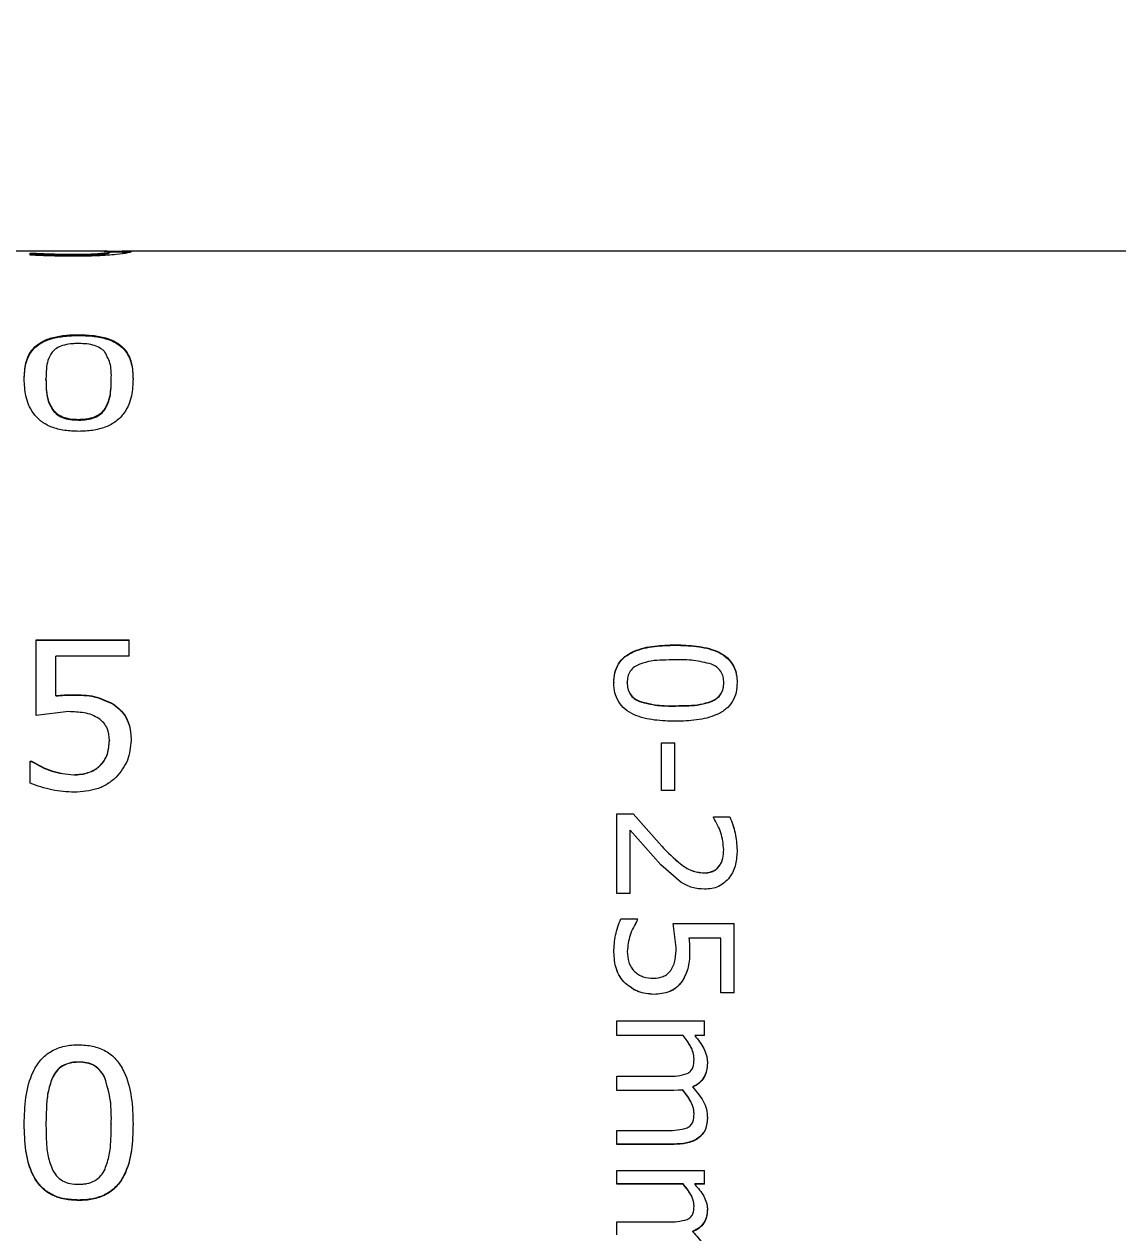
# Model space of a CAD drawing. Header units: millimetres. Extents: x 2 to 278, y 1 to 215.
# Drawn here: x 226.12 to 233.23, y 116.64 to 124.48 of the extents above; entities that cross this region are included whole.
import ezdxf

# ---------------------------------------------------------------- set-up
doc = ezdxf.new("R2010")
doc.units = ezdxf.units.MM
doc.styles.add('SLDTEXTSTYLE0', font='TXT', dxfattribs={"width": 0.75})
doc.dimstyles.new('SLDDIMSTYLE0', dxfattribs={"dimtxt": 2.116667, "dimasz": 3.175, "dimexe": 0, "dimexo": 0.0625, "dimgap": 0.529167, "dimtad": 0, "dimtih": 1, "dimtoh": 1, "dimdec": 1, "dimlfac": 2, "dimrnd": 1e-09, "dimzin": 12, "dimdsep": 46, "dimtxsty": 'SLDTEXTSTYLE0', "dimsah": 1, "dimcen": 0.09, "dimadec": 0, "dimazin": 3, "dimtfac": 1, "dimtdec": 1, "dimtofl": 0, "dimtmove": 0, "dimatfit": 3, "dimfxl": 1, "dimfrac": 2, "dimtolj": 1, "dimtzin": 12, "dimarcsym": 0})
doc.dimstyles.new('SLDDIMSTYLE1', dxfattribs={"dimtxt": 2.116667, "dimasz": 3.175, "dimexe": 0, "dimexo": 0.0625, "dimgap": 0.529167, "dimtad": 0, "dimtih": 1, "dimtoh": 1, "dimdec": 1, "dimlfac": 2, "dimrnd": 1e-09, "dimzin": 12, "dimdsep": 46, "dimtxsty": 'SLDTEXTSTYLE0', "dimsah": 1, "dimcen": 0.09, "dimadec": 0, "dimazin": 3, "dimtfac": 1, "dimtdec": 1, "dimtmove": 0, "dimatfit": 0, "dimfxl": 1, "dimfrac": 2, "dimtolj": 1, "dimtzin": 12, "dimarcsym": 0})

# ---------------------------------------------------------------- blocks, each defined once
blk = doc.blocks.new('_D_1')
at = {"color": 7, "linetype": 'Continuous', "lineweight": 0}
for p, q in [((250.9921, 111.8435), (250.9921, 118.1935)), ((227.9245, 111.8435), (252.7701, 111.8435)), ((247.1135, 108.4684), (246.4697, 108.4684)), ((246.4697, 108.4684), (246.4697, 105.1052)), ((254.8707, 108.4684), (255.5145, 108.4684)), ((255.5145, 108.4684), (255.5145, 105.1052)), ((246.4697, 105.1052), (247.1135, 105.1052)), ((255.5145, 105.1052), (254.8707, 105.1052)), ((221.9083, 105.0933), (225.912, 105.0933)), ((228.452, 105.0933), (230.2732, 105.0933)), ((232.8132, 105.0933), (252.7701, 105.0933)), ((250.9921, 105.0933), (250.9921, 98.7433))]:
    blk.add_line(p, q, dxfattribs=at)
at = {"color": 7, "linetype": 'Continuous', "lineweight": 18}
for points in [[(250.9921, 111.8435), (251.5001, 115.0185), (250.4841, 115.0185)], [(250.9921, 105.0933), (250.4841, 101.9183), (251.5001, 101.9183)]]:
    blk.add_solid(points, dxfattribs=at)
at = {"color": 7, "linetype": 'Continuous', "lineweight": 18, "char_height": 2.11667, "attachment_point": 1, "style": 'SLDTEXTSTYLE0'}
for s, insert in [('13.5mm', (245.6103, 111.6261)), ('0.53in', (247.1135, 107.8338))]:
    blk.add_mtext(s, dxfattribs=dict(at, insert=insert))
blk = doc.blocks.new('_D_4')
at = {"color": 7, "linetype": 'Continuous', "lineweight": 0}
for p, q in [((214.6821, 140.4249), (214.0383, 140.4249)), ((214.0383, 140.4249), (214.0383, 137.0618)), ((222.4393, 140.4249), (223.0831, 140.4249)), ((223.0831, 140.4249), (223.0831, 137.0618)), ((190.0786, 132.945), (190.0786, 140.2509)), ((247.0428, 121.9736), (247.0428, 140.2509)), ((190.0786, 138.4729), (211.5012, 138.4729)), ((247.0428, 138.4729), (225.6201, 138.4729)), ((214.0383, 137.0618), (214.6821, 137.0618)), ((223.0831, 137.0618), (222.4393, 137.0618)), ((190.0786, 125.3633), (190.0786, 130.405))]:
    blk.add_line(p, q, dxfattribs=at)
at = {"color": 7, "linetype": 'Continuous', "lineweight": 18}
for points in [[(190.0786, 138.4729), (193.2536, 137.9649), (193.2536, 138.9809)], [(247.0428, 138.4729), (243.8678, 138.9809), (243.8678, 137.9649)]]:
    blk.add_solid(points, dxfattribs=at)
at = {"color": 7, "linetype": 'Continuous', "lineweight": 18, "char_height": 2.11667, "attachment_point": 1, "style": 'SLDTEXTSTYLE0'}
for s, insert in [('113.9mm', (212.3969, 143.5826)), ('4.49in', (214.6821, 139.7903)), ('NOMINAL', (211.9304, 135.9979))]:
    blk.add_mtext(s, dxfattribs=dict(at, insert=insert))

msp = doc.modelspace()

# ---------------------------------------------------------------- linework, layer by layer
at = {"color": 7, "linetype": 'Continuous', "lineweight": 18}
for p, q in [((226.2001, 123.011), (225.8143, 123.011)), ((226.1616, 122.9982), (226.171, 122.9982)), ((226.1616, 122.9845), (226.1616, 122.9982)), ((226.171, 122.9982), (226.171, 122.9919)), ((226.2001, 123.0109), (226.2001, 123.011)), ((226.4099, 123.011), (226.2001, 123.0109)), ((226.43, 123.011), (226.396, 123.011)), ((226.6433, 123.0102), (226.7023, 123.0107)), ((226.7585, 123.0047), (226.6682, 123.0047)), ((226.676, 123.0066), (226.676, 123.0003)), ((233.9136, 123.011), (226.7585, 123.011)), ((226.1616, 122.9919), (226.171, 122.9919)), ((226.4447, 122.9903), (226.4447, 122.984)), ((226.6163, 122.996), (226.6163, 122.9896)), ((226.4766, 122.468), (226.4766, 122.4625)), ((226.2644, 122.1753), (226.2644, 122.1804)), ((226.6888, 122.176), (226.6888, 122.1811)), ((226.8303, 122.1811), (226.8303, 122.176)), ((226.3038, 121.9855), (226.3038, 121.9903)), ((226.6481, 121.984), (226.6481, 121.9889)), ((226.4766, 121.9137), (226.4766, 121.9184)), ((226.2001, 120.4873), (226.8046, 120.4873)), ((226.2001, 119.9955), (226.2001, 120.4873)), ((226.8046, 120.3814), (226.8046, 120.4873)), ((226.2001, 120.4846), (226.8046, 120.4846)), ((230.3521, 120.4539), (230.3521, 120.4514)), ((226.3287, 120.1245), (226.3287, 120.3814)), ((226.8046, 120.3814), (226.3287, 120.3814)), ((229.9523, 120.2086), (229.9523, 120.2064)), ((230.0391, 120.2064), (230.0391, 120.2086)), ((230.666, 120.2064), (230.666, 120.2086)), ((230.7528, 120.2086), (230.7528, 120.2064)), ((226.3287, 120.1245), (226.3287, 120.1224)), ((226.4425, 120.1296), (226.4425, 120.1275)), ((226.4099, 120.02), (226.2001, 119.9955)), ((226.7023, 120.0694), (226.7023, 120.0674)), ((230.1197, 120.0855), (230.1197, 120.0876)), ((230.353, 120.0566), (230.353, 120.0586)), ((230.5863, 120.0859), (230.5863, 120.088)), ((226.676, 119.8324), (226.676, 119.8308)), ((226.8175, 119.8334), (226.8175, 119.8317)), ((230.2609, 119.8185), (230.3477, 119.8185)), ((230.2609, 119.5084), (230.2609, 119.8185)), ((230.2609, 119.8168), (230.3477, 119.8168)), ((230.3477, 119.5084), (230.3477, 119.8185)), ((226.1616, 119.6981), (226.171, 119.6981)), ((226.1616, 119.5559), (226.1616, 119.6981)), ((226.1616, 119.6966), (226.171, 119.6966)), ((226.171, 119.6981), (226.171, 119.6966)), ((226.6163, 119.6709), (226.6163, 119.6695)), ((226.4447, 119.6104), (226.4447, 119.609)), ((230.3477, 119.5084), (230.2609, 119.5084)), ((229.9716, 119.3564), (230.0777, 119.3564)), ((229.9716, 118.8381), (229.9716, 119.3564)), ((229.9716, 119.3554), (230.0777, 119.3554)), ((230.0777, 119.3564), (230.2633, 119.1463)), ((230.0777, 119.3564), (230.0777, 119.3554)), ((230.0777, 119.3554), (230.2633, 119.1456)), ((230.5985, 119.3373), (230.7055, 119.3373)), ((230.5985, 119.3321), (230.5985, 119.3373)), ((230.5985, 119.3363), (230.7055, 119.3363)), ((230.7055, 119.3373), (230.7055, 119.3363)), ((230.0584, 118.8381), (230.0584, 119.2497)), ((230.2572, 119.025), (230.0584, 119.2497)), ((230.2633, 119.1463), (230.2633, 119.1456)), ((230.666, 119.1235), (230.666, 119.1228)), ((230.7528, 119.1209), (230.7528, 119.1203)), ((230.3884, 118.9113), (230.2572, 119.025)), ((230.5384, 118.973), (230.5384, 118.9726)), ((230.0584, 118.8381), (229.9716, 118.8381)), ((229.9973, 118.6742), (230.1066, 118.6742)), ((230.1066, 118.6671), (230.1066, 118.6742)), ((230.3574, 118.4883), (230.3381, 118.6453)), ((230.3381, 118.6452), (230.7336, 118.6452)), ((230.3574, 118.488), (230.3381, 118.6452)), ((230.7336, 118.193), (230.7336, 118.6452)), ((230.6467, 118.549), (230.4401, 118.549)), ((230.4401, 118.5488), (230.4401, 118.549)), ((230.6467, 118.5488), (230.4401, 118.5488)), ((230.6467, 118.5488), (230.6467, 118.549)), ((230.6467, 118.193), (230.6467, 118.5488)), ((229.9523, 118.4583), (229.9523, 118.4587)), ((230.0391, 118.4619), (230.0391, 118.4623)), ((230.3574, 118.488), (230.3574, 118.4883)), ((230.4442, 118.4636), (230.4442, 118.4639)), ((230.0269, 118.255), (230.0269, 118.2557)), ((230.3964, 118.2693), (230.3964, 118.2699)), ((230.2113, 118.1834), (230.2113, 118.1842)), ((230.7336, 118.1937), (230.6467, 118.1937)), ((230.7336, 118.193), (230.6467, 118.193)), ((229.9716, 118.0115), (230.5406, 118.0115)), ((229.9716, 117.9164), (229.9716, 118.0115)), ((230.5406, 117.9164), (230.5406, 118.0115)), ((230.4032, 117.9176), (229.9716, 117.9176)), ((230.4032, 117.9164), (229.9716, 117.9164)), ((230.4032, 117.9164), (230.4032, 117.9176)), ((230.5406, 117.9176), (230.4775, 117.9176)), ((230.4775, 117.9164), (230.4775, 117.9176)), ((230.5406, 117.9164), (230.4775, 117.9164)), ((226.4766, 117.7448), (226.4766, 117.7434)), ((230.4731, 117.7629), (230.4731, 117.7643)), ((230.5599, 117.7362), (230.5599, 117.7376)), ((226.3046, 117.6404), (226.3046, 117.6388)), ((226.6474, 117.6415), (226.6474, 117.64)), ((229.9716, 117.6524), (230.3007, 117.6524)), ((229.9716, 117.5591), (229.9716, 117.6524)), ((230.4642, 117.5822), (230.4642, 117.5839)), ((230.3417, 117.5608), (229.9716, 117.5608)), ((230.3417, 117.5591), (229.9716, 117.5591)), ((230.4006, 117.5642), (230.3417, 117.5608)), ((230.4006, 117.5626), (230.3417, 117.5591)), ((230.3417, 117.5591), (230.3417, 117.5608)), ((230.4006, 117.5626), (230.4006, 117.5642)), ((230.4731, 117.4088), (230.4731, 117.4107)), ((230.5599, 117.3826), (230.5599, 117.3845)), ((226.2644, 117.3421), (226.2644, 117.3401)), ((226.6888, 117.3433), (226.6888, 117.3413)), ((226.8303, 117.3413), (226.8303, 117.3433)), ((229.9716, 117.3009), (230.3007, 117.3009)), ((229.9716, 117.2099), (229.9716, 117.3009)), ((230.3432, 117.2121), (229.9716, 117.2121)), ((230.3432, 117.2099), (229.9716, 117.2099)), ((230.3432, 117.2099), (230.3432, 117.2121)), ((229.9716, 117.0392), (230.5406, 117.0392)), ((229.9716, 116.9505), (229.9716, 117.0392)), ((230.5406, 116.9505), (230.5406, 117.0392)), ((230.4032, 116.9531), (229.9716, 116.9531)), ((230.4032, 116.9505), (230.4032, 116.9531)), ((230.5406, 116.9531), (230.4775, 116.9531)), ((230.4775, 116.9505), (230.4775, 116.9531)), ((230.4032, 116.9505), (229.9716, 116.9505)), ((230.5406, 116.9505), (230.4775, 116.9505)), ((226.4766, 116.8455), (226.4766, 116.8482)), ((230.4731, 116.8084), (230.4731, 116.8112)), ((230.5599, 116.7838), (230.5599, 116.7866)), ((229.9716, 116.707), (230.3007, 116.707)), ((229.9716, 116.6218), (229.9716, 116.707)), ((230.4642, 116.6429), (230.4642, 116.6459))]:
    msp.add_line(p, q, dxfattribs=at)
for points, knots in [([(226.171, 122.9982), (226.2135, 122.9961), (226.2984, 122.992), (226.396, 122.9909), (226.4447, 122.9903)], [0, 0, 0, 0, 0.500486, 1, 1, 1, 1]), ([(226.6083, 123.0108), (226.5935, 123.0108), (226.5641, 123.011), (226.5029, 123.011), (226.4578, 123.011), (226.43, 123.011)], [0, 0, 0, 0, 0.276708, 0.553755, 1, 1, 1, 1]), ([(226.676, 123.0066), (226.6738, 123.0078), (226.6706, 123.0094), (226.6411, 123.0104), (226.6192, 123.0106), (226.6083, 123.0108)], [0, 0, 0, 0, 0.499125, 0.74964, 1, 1, 1, 1]), ([(226.6163, 122.996), (226.6262, 122.9969), (226.646, 122.9988), (226.671, 123.0028), (226.674, 123.0051), (226.676, 123.0066)], [0, 0, 0, 0, 0.2501719, 0.5004723, 1, 1, 1, 1]), ([(226.6163, 122.9896), (226.6262, 122.9906), (226.646, 122.9924), (226.671, 122.9964), (226.674, 122.9988), (226.676, 123.0003)], [0, 0, 0, 0, 0.250257, 0.500566, 1, 1, 1, 1]), ([(226.7023, 123.0107), (226.7208, 123.0108), (226.7577, 123.0111), (226.7955, 123.0109), (226.8111, 123.0097), (226.8168, 123.0082), (226.8172, 123.0072), (226.8175, 123.0067)], [0, 0, 0, 0, 0.249801, 0.499609, 0.749505, 0.874729, 1, 1, 1, 1]), ([(226.8175, 123.0067), (226.8134, 123.0042), (226.8053, 122.9993), (226.7493, 122.9922), (226.7214, 122.9887)], [0, 0, 0, 0, 0.500453, 1, 1, 1, 1]), ([(226.7585, 123.0046), (226.7713, 123.0046), (226.7946, 123.0046), (226.8032, 123.0037), (226.8071, 123.0033)], [0, 0, 0, 0, 0.545058, 1, 1, 1, 1]), ([(226.4495, 122.9775), (226.4002, 122.9778), (226.3011, 122.9785), (226.2083, 122.9825), (226.1616, 122.9845)], [0, 0, 0, 0, 0.497226, 1, 1, 1, 1]), ([(226.171, 122.9919), (226.2135, 122.9898), (226.2984, 122.9857), (226.396, 122.9846), (226.4447, 122.984)], [0, 0, 0, 0, 0.5004259, 1, 1, 1, 1]), ([(226.4447, 122.9903), (226.476, 122.9906), (226.5231, 122.9909), (226.5734, 122.993), (226.5992, 122.9946), (226.6106, 122.9955), (226.6163, 122.996)], [0, 0, 0, 0, 0.499447, 0.749427, 0.8746869, 1, 1, 1, 1]), ([(226.4447, 122.984), (226.476, 122.9842), (226.5231, 122.9846), (226.5734, 122.9867), (226.5992, 122.9883), (226.6106, 122.9892), (226.6163, 122.9896)], [0, 0, 0, 0, 0.49954, 0.749513, 0.874741, 1, 1, 1, 1]), ([(226.7214, 122.9887), (226.7026, 122.987), (226.6649, 122.9836), (226.5739, 122.9786), (226.4992, 122.9779), (226.4495, 122.9775)], [0, 0, 0, 0, 0.250276, 0.500633, 1, 1, 1, 1]), ([(226.123, 122.1804), (226.1247, 122.2157), (226.1282, 122.286), (226.1643, 122.3663), (226.2275, 122.4202), (226.2987, 122.4499), (226.371, 122.4627), (226.431, 122.4675), (226.4614, 122.4678), (226.4766, 122.468)], [0, 0, 0, 0, 0.250459, 0.50023, 0.625184, 0.749909, 0.874716, 0.937346, 1, 1, 1, 1]), ([(226.123, 122.1753), (226.1247, 122.2105), (226.1282, 122.2808), (226.1644, 122.3609), (226.2275, 122.4147), (226.2987, 122.4443), (226.371, 122.4572), (226.431, 122.4619), (226.4614, 122.4623), (226.4766, 122.4625)], [0, 0, 0, 0, 0.250327, 0.499992, 0.624932, 0.749699, 0.874601, 0.937287, 1, 1, 1, 1]), ([(226.4766, 122.468), (226.507, 122.4673), (226.5677, 122.4658), (226.6531, 122.4502), (226.7243, 122.4209), (226.788, 122.3673), (226.825, 122.2866), (226.8285, 122.2163), (226.8303, 122.1811)], [0, 0, 0, 0, 0.125108, 0.249996, 0.368839, 0.499677, 0.749515, 1, 1, 1, 1]), ([(226.4766, 122.4625), (226.507, 122.4617), (226.5677, 122.4603), (226.6531, 122.4447), (226.7242, 122.4154), (226.788, 122.3619), (226.825, 122.2813), (226.8285, 122.2111), (226.8303, 122.176)], [0, 0, 0, 0, 0.125223, 0.250206, 0.369104, 0.499915, 0.749647, 1, 1, 1, 1]), ([(226.4766, 122.4105), (226.4676, 122.4104), (226.4496, 122.4101), (226.4139, 122.4073), (226.3712, 122.3989), (226.3298, 122.38), (226.313, 122.3631), (226.3046, 122.3546)], [0, 0, 0, 0, 0.125362, 0.250643, 0.500339, 0.749896, 1, 1, 1, 1]), ([(226.6474, 122.3553), (226.6435, 122.3595), (226.6355, 122.368), (226.6151, 122.3834), (226.5815, 122.3992), (226.5304, 122.4093), (226.4946, 122.4101), (226.4766, 122.4105)], [0, 0, 0, 0, 0.125334, 0.250583, 0.500113, 0.749751, 1, 1, 1, 1]), ([(226.3046, 122.3546), (226.2942, 122.3371), (226.2734, 122.3024), (226.2668, 122.2435), (226.2652, 122.2021), (226.2644, 122.1804)], [0, 0, 0, 0, 0.325118, 0.645265, 1, 1, 1, 1]), ([(226.6888, 122.1811), (226.6892, 122.2119), (226.69, 122.2734), (226.6616, 122.328), (226.6474, 122.3553)], [0, 0, 0, 0, 0.501161, 1, 1, 1, 1]), ([(226.4766, 121.8403), (226.4462, 121.8414), (226.3855, 121.8435), (226.2986, 121.8654), (226.2272, 121.9053), (226.1643, 121.9751), (226.1281, 122.0713), (226.1247, 122.144), (226.123, 122.1804)], [0, 0, 0, 0, 0.125107, 0.249982, 0.374728, 0.499704, 0.749513, 1, 1, 1, 1]), ([(226.2644, 122.1804), (226.2649, 122.1598), (226.2659, 122.1182), (226.2712, 122.0534), (226.2931, 122.0111), (226.3038, 121.9903)], [0, 0, 0, 0, 0.333816, 0.673041, 1, 1, 1, 1]), ([(226.2644, 122.1753), (226.2649, 122.1547), (226.2659, 122.1131), (226.2712, 122.0485), (226.2931, 122.0062), (226.3038, 121.9855)], [0, 0, 0, 0, 0.333803, 0.673018, 1, 1, 1, 1]), ([(226.8303, 122.1811), (226.8286, 122.1447), (226.8251, 122.072), (226.7894, 121.9747), (226.7253, 121.9053), (226.6537, 121.8655), (226.5824, 121.8477), (226.5223, 121.8411), (226.4919, 121.8406), (226.4766, 121.8403)], [0, 0, 0, 0, 0.250434, 0.500188, 0.629668, 0.749901, 0.874732, 0.937353, 1, 1, 1, 1]), ([(226.6481, 121.9889), (226.6588, 122.0098), (226.68, 122.0512), (226.6868, 122.1167), (226.6881, 122.1588), (226.6888, 122.1811)], [0, 0, 0, 0, 0.325852, 0.643345, 1, 1, 1, 1]), ([(226.6481, 121.984), (226.6588, 122.005), (226.68, 122.0463), (226.6868, 122.1116), (226.6881, 122.1537), (226.6888, 122.176)], [0, 0, 0, 0, 0.325883, 0.64339, 1, 1, 1, 1]), ([(226.3038, 121.9903), (226.312, 121.9797), (226.3282, 121.9584), (226.3697, 121.9335), (226.4218, 121.92), (226.4583, 121.919), (226.4766, 121.9184)], [0, 0, 0, 0, 0.250221, 0.499886, 0.749549, 1, 1, 1, 1]), ([(226.3038, 121.9855), (226.312, 121.9748), (226.3282, 121.9535), (226.3697, 121.9287), (226.4218, 121.9153), (226.4583, 121.9142), (226.4766, 121.9137)], [0, 0, 0, 0, 0.250068, 0.499692, 0.749428, 1, 1, 1, 1]), ([(226.4766, 121.9184), (226.4857, 121.9186), (226.5037, 121.9189), (226.5393, 121.9226), (226.582, 121.9333), (226.6236, 121.9575), (226.6399, 121.9784), (226.6481, 121.9889)], [0, 0, 0, 0, 0.1253851, 0.2506912, 0.5004734, 0.7499893, 1, 1, 1, 1]), ([(226.4766, 121.9137), (226.4857, 121.9138), (226.5037, 121.9141), (226.5393, 121.9178), (226.582, 121.9285), (226.6236, 121.9527), (226.6399, 121.9736), (226.6481, 121.984)], [0, 0, 0, 0, 0.125446, 0.250809, 0.500664, 0.75014, 1, 1, 1, 1]), ([(229.9523, 120.2086), (229.9534, 120.2299), (229.9558, 120.2725), (229.9795, 120.3321), (230.0235, 120.3815), (230.1021, 120.4255), (230.2156, 120.4504), (230.3066, 120.4528), (230.3521, 120.4539)], [0, 0, 0, 0, 0.125111, 0.249993, 0.36919, 0.499633, 0.749486, 1, 1, 1, 1]), ([(229.9523, 120.2064), (229.9534, 120.2276), (229.9558, 120.2702), (229.9795, 120.3297), (230.0235, 120.379), (230.1022, 120.423), (230.2156, 120.4478), (230.3066, 120.4502), (230.3521, 120.4514)], [0, 0, 0, 0, 0.124995, 0.249783, 0.368955, 0.499395, 0.749354, 1, 1, 1, 1]), ([(230.3521, 120.4539), (230.3977, 120.4527), (230.4887, 120.4503), (230.6013, 120.4256), (230.6801, 120.3821), (230.7249, 120.3329), (230.7446, 120.2826), (230.752, 120.2406), (230.7526, 120.2193), (230.7528, 120.2086)], [0, 0, 0, 0, 0.250468, 0.500246, 0.625197, 0.749918, 0.874721, 0.937349, 1, 1, 1, 1]), ([(230.3521, 120.4514), (230.3977, 120.4502), (230.4887, 120.4478), (230.6012, 120.4231), (230.6801, 120.3797), (230.7249, 120.3305), (230.7446, 120.2802), (230.752, 120.2383), (230.7526, 120.217), (230.7528, 120.2064)], [0, 0, 0, 0, 0.250599, 0.500484, 0.625448, 0.750127, 0.874836, 0.937407, 1, 1, 1, 1]), ([(230.1214, 120.3293), (230.109, 120.3236), (230.0844, 120.3123), (230.0561, 120.2834), (230.0409, 120.2471), (230.0397, 120.2214), (230.0391, 120.2086)], [0, 0, 0, 0, 0.250222, 0.499889, 0.749552, 1, 1, 1, 1]), ([(230.3521, 120.3565), (230.3245, 120.3561), (230.2721, 120.3553), (230.1937, 120.3515), (230.1457, 120.3367), (230.1214, 120.3293)], [0, 0, 0, 0, 0.354373, 0.673041, 1, 1, 1, 1]), ([(230.5854, 120.3287), (230.5473, 120.3381), (230.4708, 120.3569), (230.3917, 120.3567), (230.3521, 120.3565)], [0, 0, 0, 0, 0.4989, 1, 1, 1, 1]), ([(230.666, 120.2086), (230.6654, 120.2213), (230.6641, 120.2466), (230.649, 120.2824), (230.6214, 120.3111), (230.5974, 120.3228), (230.5854, 120.3287)], [0, 0, 0, 0, 0.250382, 0.500195, 0.749819, 1, 1, 1, 1]), ([(230.353, 119.9575), (230.3074, 119.9587), (230.2164, 119.9612), (230.1028, 119.9869), (230.0241, 120.0326), (229.9799, 120.0836), (229.9603, 120.1341), (229.9531, 120.1765), (229.9526, 120.1979), (229.9523, 120.2086)], [0, 0, 0, 0, 0.250444, 0.500204, 0.629673, 0.74991, 0.874737, 0.937355, 1, 1, 1, 1]), ([(230.0391, 120.2086), (230.0397, 120.1959), (230.041, 120.1705), (230.056, 120.1343), (230.0834, 120.1049), (230.1076, 120.0933), (230.1197, 120.0876)], [0, 0, 0, 0, 0.25041, 0.500285, 0.749896, 1, 1, 1, 1]), ([(230.0391, 120.2064), (230.0397, 120.1937), (230.041, 120.1683), (230.056, 120.1322), (230.0834, 120.1028), (230.1076, 120.0913), (230.1197, 120.0855)], [0, 0, 0, 0, 0.250291, 0.500094, 0.749745, 1, 1, 1, 1]), ([(230.7528, 120.2086), (230.7517, 120.1872), (230.7494, 120.1445), (230.7255, 120.0839), (230.6811, 120.0334), (230.6026, 119.9878), (230.4894, 119.9613), (230.3985, 119.9588), (230.353, 119.9575)], [0, 0, 0, 0, 0.125105, 0.249989, 0.369027, 0.499664, 0.749497, 1, 1, 1, 1]), ([(230.5863, 120.088), (230.5982, 120.0939), (230.622, 120.1058), (230.6493, 120.1349), (230.6643, 120.1708), (230.6654, 120.196), (230.666, 120.2086)], [0, 0, 0, 0, 0.250219, 0.499945, 0.749642, 1, 1, 1, 1]), ([(230.5863, 120.0859), (230.5982, 120.0919), (230.622, 120.1037), (230.6493, 120.1327), (230.6643, 120.1686), (230.6654, 120.1938), (230.666, 120.2064)], [0, 0, 0, 0, 0.250367, 0.500134, 0.74976, 1, 1, 1, 1]), ([(226.3287, 120.1245), (226.3477, 120.126), (226.3855, 120.129), (226.4235, 120.1294), (226.4425, 120.1296)], [0, 0, 0, 0, 0.499995, 1, 1, 1, 1]), ([(226.3287, 120.1224), (226.3477, 120.1239), (226.3855, 120.1269), (226.4235, 120.1273), (226.4425, 120.1275)], [0, 0, 0, 0, 0.4999932, 1, 1, 1, 1]), ([(226.4425, 120.1296), (226.4884, 120.1291), (226.5799, 120.1281), (226.6616, 120.0889), (226.7023, 120.0694)], [0, 0, 0, 0, 0.501299, 1, 1, 1, 1]), ([(226.4425, 120.1275), (226.4884, 120.127), (226.5799, 120.126), (226.6616, 120.0869), (226.7023, 120.0674)], [0, 0, 0, 0, 0.50135, 1, 1, 1, 1]), ([(226.6083, 119.9746), (226.5935, 119.9833), (226.5641, 120.0007), (226.4963, 120.0168), (226.4445, 120.0187), (226.4099, 120.02)], [0, 0, 0, 0, 0.249715, 0.499736, 1, 1, 1, 1]), ([(226.7023, 120.0694), (226.7208, 120.0552), (226.7577, 120.0268), (226.7955, 119.968), (226.8111, 119.9129), (226.8168, 119.8677), (226.8172, 119.8448), (226.8175, 119.8334)], [0, 0, 0, 0, 0.249801, 0.499609, 0.749505, 0.874729, 1, 1, 1, 1]), ([(226.7023, 120.0674), (226.7208, 120.0532), (226.7577, 120.0249), (226.7955, 119.9662), (226.8111, 119.9111), (226.8168, 119.866), (226.8172, 119.8431), (226.8175, 119.8317)], [0, 0, 0, 0, 0.249918, 0.499746, 0.749586, 0.874771, 1, 1, 1, 1]), ([(230.1197, 120.0876), (230.1578, 120.0777), (230.2342, 120.0579), (230.3133, 120.0584), (230.353, 120.0586)], [0, 0, 0, 0, 0.499059, 1, 1, 1, 1]), ([(230.1197, 120.0855), (230.1578, 120.0757), (230.2342, 120.0559), (230.3133, 120.0563), (230.353, 120.0566)], [0, 0, 0, 0, 0.499042, 1, 1, 1, 1]), ([(230.353, 120.0586), (230.3814, 120.0591), (230.4347, 120.0601), (230.514, 120.0649), (230.562, 120.0802), (230.5863, 120.088)], [0, 0, 0, 0, 0.360082, 0.676793, 1, 1, 1, 1]), ([(230.353, 120.0566), (230.3814, 120.0571), (230.4347, 120.058), (230.514, 120.0629), (230.562, 120.0782), (230.5863, 120.0859)], [0, 0, 0, 0, 0.360096, 0.676816, 1, 1, 1, 1]), ([(226.676, 119.8324), (226.6738, 119.8599), (226.6706, 119.9011), (226.6411, 119.9487), (226.6192, 119.966), (226.6083, 119.9746)], [0, 0, 0, 0, 0.499125, 0.74964, 1, 1, 1, 1]), ([(226.6163, 119.6709), (226.6262, 119.6821), (226.646, 119.7045), (226.671, 119.759), (226.674, 119.8031), (226.676, 119.8324)], [0, 0, 0, 0, 0.250172, 0.500472, 1, 1, 1, 1]), ([(226.6163, 119.6695), (226.6262, 119.6807), (226.646, 119.703), (226.671, 119.7574), (226.674, 119.8014), (226.676, 119.8308)], [0, 0, 0, 0, 0.250257, 0.500566, 1, 1, 1, 1]), ([(226.8175, 119.8334), (226.8134, 119.7892), (226.8053, 119.7009), (226.7493, 119.6299), (226.7214, 119.5944)], [0, 0, 0, 0, 0.500453, 1, 1, 1, 1]), ([(226.171, 119.6981), (226.2135, 119.6741), (226.2984, 119.6261), (226.396, 119.6156), (226.4447, 119.6104)], [0, 0, 0, 0, 0.500486, 1, 1, 1, 1]), ([(226.171, 119.6966), (226.2135, 119.6727), (226.2984, 119.6247), (226.396, 119.6142), (226.4447, 119.609)], [0, 0, 0, 0, 0.500426, 1, 1, 1, 1]), ([(226.4447, 119.6104), (226.476, 119.6126), (226.5231, 119.616), (226.5734, 119.638), (226.5992, 119.6553), (226.6106, 119.6657), (226.6163, 119.6709)], [0, 0, 0, 0, 0.499447, 0.749427, 0.874687, 1, 1, 1, 1]), ([(226.4447, 119.609), (226.476, 119.6112), (226.5231, 119.6146), (226.5734, 119.6367), (226.5992, 119.6539), (226.6106, 119.6643), (226.6163, 119.6695)], [0, 0, 0, 0, 0.49954, 0.749513, 0.874741, 1, 1, 1, 1]), ([(226.4495, 119.4969), (226.4002, 119.4994), (226.3011, 119.5044), (226.2083, 119.5387), (226.1616, 119.5559)], [0, 0, 0, 0, 0.497226, 1, 1, 1, 1]), ([(226.7214, 119.5944), (226.7026, 119.5787), (226.6649, 119.5471), (226.5739, 119.5055), (226.4992, 119.5004), (226.4495, 119.4969)], [0, 0, 0, 0, 0.250276, 0.500633, 1, 1, 1, 1]), ([(230.666, 119.1235), (230.6622, 119.1607), (230.6546, 119.2351), (230.6172, 119.2997), (230.5985, 119.3321)], [0, 0, 0, 0, 0.4997469, 1, 1, 1, 1]), ([(230.7055, 119.3373), (230.7188, 119.3025), (230.7453, 119.2328), (230.7503, 119.1582), (230.7528, 119.1209)], [0, 0, 0, 0, 0.500014, 1, 1, 1, 1]), ([(230.7055, 119.3363), (230.7188, 119.3016), (230.7453, 119.2321), (230.7503, 119.1575), (230.7528, 119.1203)], [0, 0, 0, 0, 0.500044, 1, 1, 1, 1]), ([(230.2633, 119.1463), (230.3023, 119.1068), (230.3607, 119.0477), (230.4542, 118.982), (230.5103, 118.976), (230.5384, 118.973)], [0, 0, 0, 0, 0.501065, 0.750849, 1, 1, 1, 1]), ([(230.2633, 119.1456), (230.3023, 119.1062), (230.3608, 119.0471), (230.4542, 118.9816), (230.5103, 118.9756), (230.5384, 118.9726)], [0, 0, 0, 0, 0.50095, 0.750748, 1, 1, 1, 1]), ([(230.5384, 118.973), (230.5485, 118.9735), (230.5672, 118.9746), (230.5942, 118.9827), (230.6177, 118.9969), (230.6371, 119.0171), (230.6514, 119.0413), (230.6636, 119.0767), (230.6651, 119.1048), (230.666, 119.1235)], [0, 0, 0, 0, 0.135625, 0.250009, 0.375164, 0.499903, 0.622839, 0.75005, 1, 1, 1, 1]), ([(230.5384, 118.9726), (230.5485, 118.9731), (230.5671, 118.9741), (230.5942, 118.9822), (230.6177, 118.9965), (230.6371, 119.0167), (230.6514, 119.0408), (230.6636, 119.0762), (230.6651, 119.1042), (230.666, 119.1228)], [0, 0, 0, 0, 0.135157, 0.250219, 0.375449, 0.500169, 0.623096, 0.750214, 1, 1, 1, 1]), ([(230.7528, 119.1209), (230.7513, 119.0899), (230.7482, 119.0279), (230.7157, 118.9547), (230.6731, 118.9091), (230.6334, 118.8836), (230.5884, 118.8693), (230.5573, 118.8678), (230.5417, 118.867)], [0, 0, 0, 0, 0.250257, 0.499478, 0.624589, 0.749638, 0.874759, 1, 1, 1, 1]), ([(230.5417, 118.867), (230.5145, 118.8687), (230.4601, 118.8722), (230.4123, 118.8983), (230.3884, 118.9113)], [0, 0, 0, 0, 0.500081, 1, 1, 1, 1]), ([(229.9523, 118.4583), (229.9542, 118.4953), (229.958, 118.5695), (229.9842, 118.6392), (229.9973, 118.6742)], [0, 0, 0, 0, 0.497906, 1, 1, 1, 1]), ([(230.1066, 118.6671), (230.088, 118.6352), (230.051, 118.5715), (230.043, 118.4984), (230.0391, 118.4619)], [0, 0, 0, 0, 0.501146, 1, 1, 1, 1]), ([(230.1066, 118.6671), (230.088, 118.6353), (230.051, 118.5717), (230.043, 118.4987), (230.0391, 118.4623)], [0, 0, 0, 0, 0.5012063, 1, 1, 1, 1]), ([(230.4401, 118.5488), (230.4413, 118.5346), (230.4437, 118.5062), (230.444, 118.4778), (230.4442, 118.4636)], [0, 0, 0, 0, 0.499995, 1, 1, 1, 1]), ([(230.0269, 118.2557), (230.0148, 118.2697), (229.9906, 118.2978), (229.9588, 118.3657), (229.9549, 118.4215), (229.9523, 118.4587)], [0, 0, 0, 0, 0.250366, 0.500739, 1, 1, 1, 1]), ([(230.0269, 118.255), (230.0148, 118.2691), (229.9906, 118.2972), (229.9588, 118.3652), (229.9549, 118.4211), (229.9523, 118.4583)], [0, 0, 0, 0, 0.250283, 0.500645, 1, 1, 1, 1]), ([(230.0391, 118.4619), (230.0409, 118.4385), (230.0435, 118.4034), (230.0624, 118.3599), (230.0779, 118.3423), (230.0856, 118.3335)], [0, 0, 0, 0, 0.499669, 0.749771, 1, 1, 1, 1]), ([(230.3217, 118.3395), (230.3285, 118.3505), (230.3422, 118.3726), (230.3548, 118.4233), (230.3564, 118.4621), (230.3574, 118.488)], [0, 0, 0, 0, 0.2497183, 0.4997403, 1, 1, 1, 1]), ([(230.4442, 118.4639), (230.4437, 118.4296), (230.4429, 118.3612), (230.4119, 118.3003), (230.3964, 118.2699)], [0, 0, 0, 0, 0.501234, 1, 1, 1, 1]), ([(230.4442, 118.4636), (230.4437, 118.4292), (230.4429, 118.3607), (230.4119, 118.2997), (230.3964, 118.2693)], [0, 0, 0, 0, 0.5012855, 1, 1, 1, 1]), ([(230.0856, 118.3335), (230.0943, 118.3261), (230.1115, 118.3113), (230.1536, 118.2926), (230.1878, 118.2904), (230.2106, 118.2889)], [0, 0, 0, 0, 0.250171, 0.500471, 1, 1, 1, 1]), ([(230.2106, 118.2889), (230.2319, 118.2906), (230.264, 118.2932), (230.3014, 118.315), (230.3149, 118.3314), (230.3217, 118.3395)], [0, 0, 0, 0, 0.499061, 0.749654, 1, 1, 1, 1]), ([(230.2113, 118.1842), (230.1771, 118.1872), (230.1086, 118.1932), (230.0541, 118.2349), (230.0269, 118.2557)], [0, 0, 0, 0, 0.500581, 1, 1, 1, 1]), ([(230.2113, 118.1834), (230.1771, 118.1865), (230.1086, 118.1925), (230.0541, 118.2342), (230.0269, 118.255)], [0, 0, 0, 0, 0.500488, 1, 1, 1, 1]), ([(230.3964, 118.2699), (230.3852, 118.2562), (230.3627, 118.2287), (230.3011, 118.1907), (230.2472, 118.1868), (230.2113, 118.1842)], [0, 0, 0, 0, 0.250407, 0.500914, 1, 1, 1, 1]), ([(230.3964, 118.2693), (230.3852, 118.2555), (230.3627, 118.2281), (230.3011, 118.1899), (230.2472, 118.186), (230.2113, 118.1834)], [0, 0, 0, 0, 0.2505266, 0.5010543, 1, 1, 1, 1]), ([(230.4731, 117.7643), (230.4719, 117.7785), (230.4694, 117.8069), (230.4459, 117.8597), (230.4203, 117.8944), (230.4032, 117.9176)], [0, 0, 0, 0, 0.249668, 0.499606, 1, 1, 1, 1]), ([(230.4731, 117.7629), (230.4719, 117.7771), (230.4694, 117.8056), (230.4459, 117.8585), (230.4203, 117.8932), (230.4032, 117.9164)], [0, 0, 0, 0, 0.249731, 0.499687, 1, 1, 1, 1]), ([(230.4775, 117.9164), (230.499, 117.8898), (230.5313, 117.85), (230.5529, 117.7944), (230.5591, 117.7613), (230.5597, 117.7445), (230.5599, 117.7362)], [0, 0, 0, 0, 0.499747, 0.749637, 0.874793, 1, 1, 1, 1]), ([(226.123, 117.3401), (226.1247, 117.3981), (226.1282, 117.5138), (226.1643, 117.6592), (226.2275, 117.7617), (226.2987, 117.8201), (226.371, 117.8459), (226.431, 117.8555), (226.4614, 117.8563), (226.4766, 117.8566)], [0, 0, 0, 0, 0.250459, 0.50023, 0.625184, 0.749909, 0.874716, 0.937346, 1, 1, 1, 1]), ([(226.4766, 117.8566), (226.507, 117.8551), (226.5677, 117.8521), (226.6531, 117.8207), (226.7243, 117.7631), (226.788, 117.661), (226.825, 117.5147), (226.8285, 117.3991), (226.8303, 117.3413)], [0, 0, 0, 0, 0.125108, 0.249996, 0.368839, 0.499677, 0.749515, 1, 1, 1, 1]), ([(226.4766, 117.7448), (226.4676, 117.7446), (226.4496, 117.7441), (226.4139, 117.7387), (226.3712, 117.7227), (226.3298, 117.687), (226.313, 117.6559), (226.3046, 117.6404)], [0, 0, 0, 0, 0.125422, 0.25076, 0.500527, 0.750044, 1, 1, 1, 1]), ([(226.4766, 117.7434), (226.4676, 117.7432), (226.4496, 117.7427), (226.4139, 117.7373), (226.3712, 117.7212), (226.3298, 117.6855), (226.313, 117.6544), (226.3046, 117.6388)], [0, 0, 0, 0, 0.125362, 0.250643, 0.500339, 0.749896, 1, 1, 1, 1]), ([(226.6474, 117.6415), (226.6435, 117.6493), (226.6355, 117.6649), (226.6151, 117.6934), (226.5815, 117.7233), (226.5304, 117.7424), (226.4946, 117.744), (226.4766, 117.7448)], [0, 0, 0, 0, 0.1252506, 0.2504352, 0.499924, 0.7496336, 1, 1, 1, 1]), ([(226.6474, 117.64), (226.6435, 117.6478), (226.6355, 117.6633), (226.6151, 117.692), (226.5815, 117.7218), (226.5304, 117.741), (226.4946, 117.7426), (226.4766, 117.7434)], [0, 0, 0, 0, 0.125334, 0.250583, 0.500113, 0.749751, 1, 1, 1, 1]), ([(230.4287, 117.6691), (230.4365, 117.6741), (230.4522, 117.6842), (230.4715, 117.7167), (230.4725, 117.7445), (230.4731, 117.7629)], [0, 0, 0, 0, 0.248695, 0.499864, 1, 1, 1, 1]), ([(230.3007, 117.6524), (230.3225, 117.6523), (230.366, 117.652), (230.4078, 117.6634), (230.4287, 117.6691)], [0, 0, 0, 0, 0.501406, 1, 1, 1, 1]), ([(230.5599, 117.7376), (230.5591, 117.7216), (230.5574, 117.6896), (230.5391, 117.6444), (230.5126, 117.6135), (230.4864, 117.5942), (230.4716, 117.5873), (230.4642, 117.5839)], [0, 0, 0, 0, 0.250097, 0.49976, 0.749401, 0.87464, 1, 1, 1, 1]), ([(230.5599, 117.7362), (230.5591, 117.7201), (230.5574, 117.6882), (230.5391, 117.6429), (230.5126, 117.6119), (230.4864, 117.5926), (230.4716, 117.5857), (230.4642, 117.5822)], [0, 0, 0, 0, 0.250209, 0.499939, 0.749547, 0.874726, 1, 1, 1, 1]), ([(226.3046, 117.6404), (226.2942, 117.6088), (226.2734, 117.5461), (226.2668, 117.4449), (226.2652, 117.3775), (226.2644, 117.3421)], [0, 0, 0, 0, 0.325159, 0.645301, 1, 1, 1, 1]), ([(226.3046, 117.6388), (226.2942, 117.6072), (226.2734, 117.5444), (226.2668, 117.443), (226.2652, 117.3756), (226.2644, 117.3401)], [0, 0, 0, 0, 0.3251182, 0.6452653, 1, 1, 1, 1]), ([(226.6888, 117.3433), (226.6892, 117.3936), (226.69, 117.4942), (226.6616, 117.5925), (226.6474, 117.6415)], [0, 0, 0, 0, 0.501143, 1, 1, 1, 1]), ([(226.6888, 117.3413), (226.6892, 117.3917), (226.69, 117.4924), (226.6616, 117.5909), (226.6474, 117.64)], [0, 0, 0, 0, 0.501161, 1, 1, 1, 1]), ([(230.4642, 117.5822), (230.4892, 117.553), (230.5265, 117.5091), (230.5562, 117.4386), (230.5587, 117.4013), (230.5599, 117.3826)], [0, 0, 0, 0, 0.500031, 0.750024, 1, 1, 1, 1]), ([(230.4731, 117.4107), (230.4719, 117.4249), (230.4693, 117.4534), (230.4447, 117.5063), (230.4183, 117.5411), (230.4006, 117.5642)], [0, 0, 0, 0, 0.2496, 0.499561, 1, 1, 1, 1]), ([(230.4731, 117.4088), (230.4719, 117.423), (230.4693, 117.4516), (230.4447, 117.5045), (230.4183, 117.5394), (230.4006, 117.5626)], [0, 0, 0, 0, 0.249663, 0.499643, 1, 1, 1, 1]), ([(230.5599, 117.3845), (230.558, 117.3587), (230.5552, 117.3199), (230.528, 117.2749), (230.4884, 117.24), (230.424, 117.2156), (230.3702, 117.2133), (230.3432, 117.2121)], [0, 0, 0, 0, 0.249465, 0.374885, 0.49959, 0.749243, 1, 1, 1, 1]), ([(230.5599, 117.3826), (230.558, 117.3567), (230.5552, 117.3179), (230.528, 117.2729), (230.4884, 117.2378), (230.424, 117.2134), (230.3702, 117.2111), (230.3432, 117.2099)], [0, 0, 0, 0, 0.249661, 0.375114, 0.499851, 0.749401, 1, 1, 1, 1]), ([(230.4281, 117.3172), (230.4359, 117.322), (230.4517, 117.3318), (230.4716, 117.3634), (230.4725, 117.3906), (230.4731, 117.4088)], [0, 0, 0, 0, 0.24901, 0.499994, 1, 1, 1, 1]), ([(226.4766, 116.8482), (226.4462, 116.8496), (226.3855, 116.8524), (226.2986, 116.8814), (226.2272, 116.9351), (226.1643, 117.0315), (226.1281, 117.1702), (226.1247, 117.2848), (226.123, 117.3421)], [0, 0, 0, 0, 0.125222, 0.250192, 0.374981, 0.499943, 0.749645, 1, 1, 1, 1]), ([(226.4766, 116.8455), (226.4462, 116.8469), (226.3855, 116.8497), (226.2986, 116.8787), (226.2272, 116.9325), (226.1643, 117.029), (226.1281, 117.168), (226.1247, 117.2827), (226.123, 117.3401)], [0, 0, 0, 0, 0.1251066, 0.2499816, 0.3747282, 0.4997044, 0.7495128, 1, 1, 1, 1]), ([(226.2644, 117.3401), (226.2649, 117.3073), (226.2659, 117.2411), (226.2712, 117.143), (226.2931, 117.0817), (226.3038, 117.0517)], [0, 0, 0, 0, 0.333816, 0.673041, 1, 1, 1, 1]), ([(226.8303, 117.3433), (226.8286, 117.2859), (226.8251, 117.1712), (226.7894, 117.031), (226.7252, 116.935), (226.6537, 116.8816), (226.5679, 116.8523), (226.5071, 116.8496), (226.4766, 116.8482)], [0, 0, 0, 0, 0.25035, 0.500044, 0.629545, 0.749833, 0.874781, 1, 1, 1, 1]), ([(226.8303, 117.3413), (226.8286, 117.2838), (226.8251, 117.169), (226.7894, 117.0286), (226.7253, 116.9324), (226.6537, 116.8788), (226.5824, 116.8552), (226.5223, 116.8465), (226.4919, 116.8458), (226.4766, 116.8455)], [0, 0, 0, 0, 0.250434, 0.500188, 0.629668, 0.749901, 0.874732, 0.937353, 1, 1, 1, 1]), ([(226.6481, 117.0496), (226.6588, 117.0799), (226.68, 117.1398), (226.6868, 117.2388), (226.6881, 117.3058), (226.6888, 117.3413)], [0, 0, 0, 0, 0.325852, 0.6433453, 1, 1, 1, 1]), ([(230.3007, 117.3009), (230.3224, 117.3007), (230.3657, 117.3005), (230.4073, 117.3116), (230.4281, 117.3172)], [0, 0, 0, 0, 0.501446, 1, 1, 1, 1]), ([(226.3038, 117.0517), (226.312, 117.0365), (226.3282, 117.0061), (226.3697, 116.9715), (226.4218, 116.9529), (226.4583, 116.9515), (226.4766, 116.9507)], [0, 0, 0, 0, 0.250221, 0.499886, 0.749549, 1, 1, 1, 1]), ([(226.4766, 116.9507), (226.4857, 116.9509), (226.5037, 116.9514), (226.5393, 116.9564), (226.582, 116.9713), (226.6236, 117.0049), (226.6399, 117.0347), (226.6481, 117.0496)], [0, 0, 0, 0, 0.1253851, 0.2506912, 0.5004734, 0.7499893, 1, 1, 1, 1]), ([(230.4731, 116.8112), (230.4719, 116.8243), (230.4694, 116.8505), (230.4459, 116.8993), (230.4203, 116.9316), (230.4032, 116.9531)], [0, 0, 0, 0, 0.249668, 0.499606, 1, 1, 1, 1]), ([(230.4731, 116.8084), (230.4719, 116.8215), (230.4694, 116.8478), (230.4459, 116.8967), (230.4203, 116.929), (230.4032, 116.9505)], [0, 0, 0, 0, 0.249731, 0.499687, 1, 1, 1, 1]), ([(230.4775, 116.9505), (230.499, 116.9258), (230.5313, 116.8888), (230.5529, 116.8375), (230.5591, 116.8069), (230.5597, 116.7915), (230.5599, 116.7838)], [0, 0, 0, 0, 0.499747, 0.749637, 0.874793, 1, 1, 1, 1]), ([(230.4287, 116.7222), (230.4365, 116.7268), (230.4522, 116.7361), (230.4715, 116.7659), (230.4725, 116.7914), (230.4731, 116.8084)], [0, 0, 0, 0, 0.248695, 0.499864, 1, 1, 1, 1]), ([(230.3007, 116.707), (230.3225, 116.7068), (230.366, 116.7065), (230.4078, 116.717), (230.4287, 116.7222)], [0, 0, 0, 0, 0.501406, 1, 1, 1, 1]), ([(230.5599, 116.7866), (230.5591, 116.7719), (230.5574, 116.7425), (230.5391, 116.7011), (230.5126, 116.6729), (230.4864, 116.6554), (230.4716, 116.6491), (230.4642, 116.6459)], [0, 0, 0, 0, 0.250097, 0.49976, 0.749401, 0.87464, 1, 1, 1, 1]), ([(230.5599, 116.7838), (230.5591, 116.7691), (230.5574, 116.7397), (230.5391, 116.6982), (230.5126, 116.6699), (230.4864, 116.6524), (230.4716, 116.646), (230.4642, 116.6429)], [0, 0, 0, 0, 0.2502086, 0.4999391, 0.7495472, 0.8747262, 1, 1, 1, 1]), ([(230.4642, 116.6429), (230.4892, 116.6163), (230.5265, 116.5764), (230.5562, 116.5127), (230.5587, 116.4791), (230.5599, 116.4623)], [0, 0, 0, 0, 0.500031, 0.750024, 1, 1, 1, 1])]:
    msp.add_open_spline(points, degree=3, knots=knots, dxfattribs=at)

# ---------------------------------------------------------------- dimensions: what is measured, and where the dimension line sits
dim = msp.add_linear_dim(base=(247.0428, 138.4729), p1=(190.0786, 124.0933), p2=(247.0428, 119.3128), text='<>\\PNOMINAL', dimstyle='SLDDIMSTYLE0', dxfattribs=at)
dim.commit()
dim.dimension.update_dxf_attribs({"geometry": '_D_4', "text_midpoint": (218.5607, 138.4729), "dimtype": 160})
dim = msp.add_linear_dim(base=(250.9921, 111.8435), p1=(220.6383, 105.0933), p2=(226.6545, 111.8435), angle=90, dimstyle='SLDDIMSTYLE1', dxfattribs=at)
dim.commit()
dim.dimension.update_dxf_attribs({"geometry": '_D_1', "text_midpoint": (250.9921, 108.4684), "dimtype": 160})

doc.saveas('drawing.dxf')
